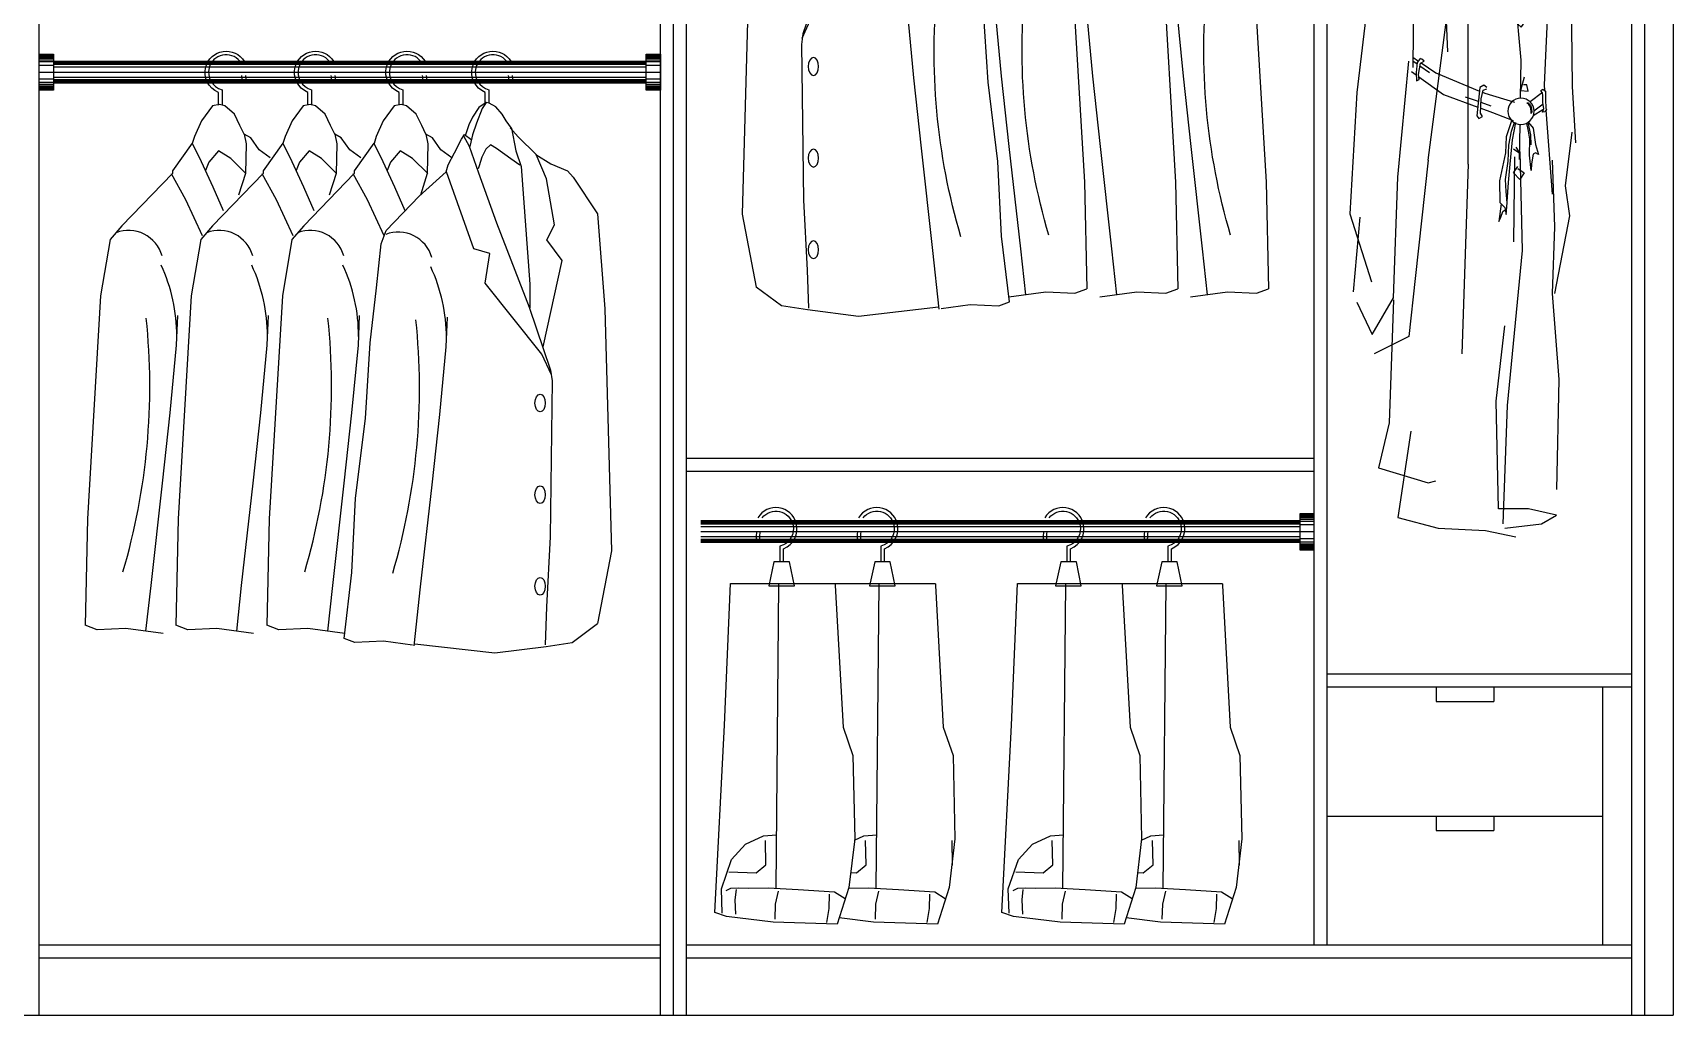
# Model space of a CAD drawing. Header units: millimetres. Extents: x 24776 to 57176, y -19492 to 15017.
# Drawn here: x 27716 to 29997, y 1372 to 2738 of the extents above; entities that cross this region are included whole.
import ezdxf

# ---------------------------------------------------------------- set-up
doc = ezdxf.new("R2010")
doc.units = ezdxf.units.MM

# ---------------------------------------------------------------- blocks, each defined once
blk = doc.blocks.new('SDFFAASF')
at = {"color": 250}
for p, q in [((47231.7, 12349.3), (47242, 12216.9)), ((47242, 12216.9), (47251.2, 11880.6)), ((47251.2, 11880.6), (47231.7, 11779.4))]:
    blk.add_line(p, q, dxfattribs=at)
for points in [[(46704.7, 12500.4), (46704.7, 12518.1, -0.375799), (46687, 12553.4, -0.662316), (46740.6, 12561.4)], [(46734.4, 12561.4, 0.616313), (46691.8, 12552.2, 0.413702), (46709.7, 12521.7), (46709.7, 12500.4)], [(46829.1, 12500.4), (46829.1, 12518.1, -0.375799), (46811.4, 12553.4, -0.662316), (46864.9, 12561.4)], [(46858.8, 12561.4, 0.616313), (46816.2, 12552.2, 0.413702), (46834.1, 12521.7), (46834.1, 12500.4)], [(46956.2, 12500.8), (46956.2, 12518.1, -0.375799), (46938.4, 12553.4, -0.662316), (46992, 12561.4)], [(46985.9, 12561.4, 0.616313), (46943.3, 12552.2, 0.413702), (46961.2, 12521.7), (46961.2, 12501.1)], [(47075.7, 12503.1), (47075.7, 12518.1, -0.375799), (47057.9, 12553.4, -0.662316), (47111.5, 12561.4)], [(47105.4, 12561.4, 0.616313), (47062.7, 12552.2, 0.413702), (47080.7, 12521.7), (47080.7, 12503.5)], [(46742.2, 12541.4, -0.068798), (46742.6, 12533.3, -1.055238), (46737.6, 12533.8, 0.07858), (46737.1, 12541.4)], [(46866.6, 12541.4, -0.068798), (46867, 12533.3, -1.055238), (46862, 12533.8, 0.07858), (46861.5, 12541.4)], [(46993.6, 12541.4, -0.068798), (46994, 12533.3, -1.055238), (46989.1, 12533.8, 0.07858), (46988.5, 12541.4)], [(47113.1, 12541.4, -0.068798), (47113.5, 12533.3, -1.055238), (47108.5, 12533.8, 0.07858), (47108, 12541.4)]]:
    blk.add_lwpolyline(points, format="xyb", dxfattribs=at)
for points in [[(46740.4, 12460.2), (46734.7, 12472.1), (46727.1, 12488), (46713.7, 12499.5), (46706, 12501.4), (46696.5, 12499.5), (46681.2, 12478.4), (46671.6, 12456.8), (46668.4, 12447.2)], [(46866.5, 12460.2), (46860.8, 12472.1), (46853.1, 12488), (46839.7, 12499.5), (46832.1, 12501.4), (46822.5, 12499.5), (46807.2, 12478.4), (46797.7, 12456.8), (46794.5, 12447.2)], [(46993.1, 12460.2), (46987.4, 12472.1), (46979.8, 12488), (46966.4, 12499.5), (46958.7, 12501.4), (46949.2, 12499.5), (46933.9, 12478.4), (46924.3, 12456.8), (46921.1, 12447.2)], [(47076.8, 12503.8), (47066.7, 12497.2), (47057.9, 12483.5), (47052.9, 12473), (47048, 12457.7)], [(47112.2, 12468.5), (47105, 12478.6), (47099.1, 12487.8), (47090.6, 12497.9), (47081.4, 12503.1), (47076.8, 12503.8), (47071.6, 12495.6), (47063.4, 12475.3), (47057.9, 12459), (47054.6, 12444.9), (47054.3, 12443)], [(46776.6, 12427), (46761.5, 12438.3), (46749.6, 12454.7), (46740.4, 12460.2), (46743.2, 12446.5), (46742.3, 12405.5), (46732.8, 12375.1)], [(46902.7, 12427), (46887.5, 12438.3), (46875.6, 12454.7), (46866.5, 12460.2), (46869.2, 12446.5), (46868.3, 12405.5), (46858.8, 12375.1)], [(46879.5, 11758.7), (46890.4, 11850.3), (46895.5, 11954), (46909.1, 12064.4), (46915.9, 12169.8), (46924.4, 12246.3), (46931.2, 12307.4), (46938, 12326.1), (46983.9, 12373.7), (47021.4, 12407.7), (47024.3, 12417.2), (47033, 12434), (47042.8, 12453), (47046.9, 12459.4), (47055.5, 12453), (47056.7, 12452.5)], [(47029.3, 12427), (47014.2, 12438.3), (47002.3, 12454.7), (46993.1, 12460.2), (46995.9, 12446.5), (46995, 12405.5), (46985.5, 12375.1)], [(47045.7, 12457.7), (47053.2, 12443.2), (47066.5, 12406.2), (47091.4, 12336.7), (47136.6, 12219.3), (47166.7, 12131.7), (47168.8, 12116.9), (47166, 11900.3), (47160.8, 11802.8), (47159.1, 11750.1)], [(47156.4, 12164.4), (47182.5, 12284.2), (47161.6, 12313.2), (47172.1, 12334.1), (47160.9, 12398.1), (47146.7, 12431.6), (47121.4, 12456.1), (47110.2, 12468.8)], [(47112.2, 12468.5), (47118.4, 12436.8), (47125.9, 12415.2), (47137.8, 12251.5), (47137.8, 12218.7)], [(46711.6, 12353.4), (46697.5, 12386.3), (46678.3, 12427.4), (46668.3, 12447.4), (46640.9, 12409.1), (46640.9, 12405.5), (46570.6, 12332.5), (46554.1, 12313.3), (46540.9, 12235.3), (46522.6, 11925.3), (46519.3, 11777.1)], [(46837.7, 12353.4), (46823.6, 12386.3), (46804.4, 12427.4), (46794.4, 12447.4), (46767, 12409.1), (46767, 12405.5), (46696.6, 12332.5), (46680.2, 12313.3), (46666.9, 12235.3), (46648.7, 11925.3), (46645.4, 11777.1)], [(46743, 12405.2), (46722, 12426.2), (46704.7, 12437), (46691.4, 12421.1), (46686.7, 12409.5)], [(46964.3, 12353.4), (46950.2, 12386.3), (46931, 12427.4), (46921, 12447.4), (46893.6, 12409.1), (46893.6, 12405.5), (46823.3, 12332.5), (46806.8, 12313.3), (46793.6, 12235.3), (46775.3, 11925.3), (46772, 11777.1)], [(46869, 12405.2), (46848, 12426.2), (46830.8, 12437), (46817.4, 12421.1), (46812.8, 12409.5)], [(46995.7, 12405.2), (46974.7, 12426.2), (46957.4, 12437), (46944.1, 12421.1), (46939.4, 12409.5)], [(47124, 12417.1), (47111.2, 12425.6), (47091.6, 12440), (47083.1, 12445.2), (47076.5, 12439), (47070.9, 12427.9), (47067.3, 12415.8), (47066, 12411.6)], [(47146, 12431.6), (47166.9, 12418.9), (47189.9, 12409.2), (47198.1, 12400.3)], [(46682.5, 12318.4), (46659.5, 12368.5), (46639.4, 12404.9)], [(46808.6, 12318.4), (46785.6, 12368.5), (46765.5, 12404.9)], [(46935.2, 12318.4), (46912.2, 12368.5), (46892.1, 12404.9)], [(47167.7, 12125.5), (47154.6, 12154.2), (47075.6, 12252.9), (47082.2, 12294), (47060, 12300.5), (47022.1, 12407.4)], [(47198.1, 12400.3), (47231.7, 12349.3)], [(46604, 11768.8), (46611, 11832.6), (46627, 11974.8), (46637.7, 12072.6), (46646.6, 12166.8), (46648.3, 12207.7)], [(46730.1, 11768.8), (46737, 11832.6), (46753, 11974.8), (46763.7, 12072.6), (46772.6, 12166.8), (46774.4, 12207.7)], [(46856.7, 11768.8), (46863.7, 11832.6), (46879.7, 11974.8), (46890.4, 12072.6), (46899.3, 12166.8), (46901, 12207.7)], [(46977.1, 11748.6), (46985.9, 11830.4), (47002, 11972.6), (47012.6, 12070.3), (47021.5, 12164.5), (47023.3, 12205.4)], [(46627.7, 11765.6), (46576.2, 11772.6), (46536.1, 11770.8), (46519.3, 11777.1)], [(46753.7, 11765.6), (46702.3, 11772.6), (46662.2, 11770.8), (46645.4, 11777.1)], [(46880.3, 11765.6), (46828.9, 11772.6), (46788.8, 11770.8), (46772, 11777.1)], [(46978, 11751.4), (47089.2, 11738.6), (47160.3, 11747.7), (47196.7, 11753.2), (47231.7, 11779.4)], [(46974.4, 11749.6), (46934.3, 11755), (46894.2, 11753.2), (46879.5, 11758.7)]]:
    blk.add_lwpolyline(points, dxfattribs=at)
for centre, radius, start, end in [((46579.8, 12277.7), 48.4, 15.7523, 111.1565), ((46705.9, 12277.7), 48.4, 15.7523, 111.1565), ((46832.5, 12277.7), 48.4, 15.7523, 111.1565), ((46954.8, 12275.5), 48.4, 15.7523, 111.1565), ((46413.5, 12179.2), 233.4, 359.9116, 24.988), ((46539.5, 12179.2), 233.4, 359.9116, 24.988), ((46666.2, 12179.2), 233.4, 359.9116, 24.988), ((46788.4, 12176.9), 233.4, 359.9116, 24.988), ((45699.6, 12109.3), 909.7, 343.5409, 5.9886), ((45952.3, 12109.3), 909.7, 343.5409, 5.9886), ((46074.6, 12107.1), 909.7, 343.5409, 5.9886)]:
    blk.add_arc(centre, radius, start, end, dxfattribs=at)
for centre in [(47152.1, 12086.1), (47152.1, 11958.7), (47152.1, 11831.3)]:
    blk.add_ellipse(centre, major_axis=(0, 12.4), ratio=0.580645, dxfattribs=at)
blk = doc.blocks.new('DFGDGDGS')
at = {"color": 250}
for p, q in [((43240.2, 10683), (43227.8, 10674.1)), ((43256.1, 10675.9), (43240.2, 10683)), ((43257.9, 10660), (43256.1, 10675.9)), ((43227.8, 10674.1), (43220.7, 10642.3)), ((43227.8, 10647.6), (43233.1, 10665.3)), ((43233.1, 10665.3), (43240.2, 10672.3)), ((43247.3, 10658.2), (43238.4, 10635.2)), ((43240.2, 10672.3), (43247.3, 10668.8)), ((43243.7, 10628.1), (43257.9, 10660)), ((43247.3, 10668.8), (43247.3, 10658.2)), ((43220.7, 10642.3), (43227.8, 10647.6)), ((43238.4, 10635.2), (43234.9, 10624.6)), ((43234.9, 10624.6), (43238.4, 10606.9)), ((43238.4, 10606.9), (43236.7, 10594.5)), ((43252.6, 10578.6), (43243.7, 10628.1)), ((43198.5, 10570.9), (43216, 10591.2)), ((43218.2, 10591.2), (43207.6, 10559.5)), ((43210.9, 10583.7), (43238.1, 10604.4)), ((43221.2, 10588.2), (43237.5, 10600.5)), ((43236.7, 10594.5), (43224.3, 10582.1)), ((43245.1, 10606.2), (43250.6, 10597.2)), ((43254.1, 10567.3), (43248.2, 10603.3)), ((43250.6, 10597.2), (43274.6, 10573.5)), ((43192, 10561.5), (43139.6, 10521.2)), ((43192.8, 10568.3), (43186.2, 10513.7)), ((43192.8, 10563.4), (43198.5, 10570.9)), ((43211.5, 10568.7), (43220.7, 10569.7)), ((43224.3, 10582.1), (43214.7, 10579.4)), ((43220.7, 10569.7), (43238.4, 10580.3)), ((43238.4, 10580.3), (43250.8, 10571.5)), ((43247.2, 10545), (43254.1, 10567.3)), ((43267.2, 10582.2), (43271.2, 10560.1)), ((43268.6, 10576.5), (43311, 10563.6)), ((43311, 10563.6), (43371.5, 10526.2)), ((43207.6, 10559.5), (43216, 10519.9)), ((43222, 10478), (43247.2, 10545)), ((43271.2, 10560.1), (43252, 10439.1)), ((43139.6, 10521.2), (43130.6, 10503.2)), ((43222, 10516.9), (43213, 10433.1)), ((43269.9, 10528.9), (43269.9, 10352.2)), ((43331.8, 10537.9), (43307.8, 10442.1)), ((43371.5, 10526.2), (43391.7, 10445)), ((43130.6, 10503.2), (43126.1, 10397.1)), ((43186.2, 10513.7), (43187.2, 10432.8)), ((43216.9, 10497.9), (43200.1, 10471.3)), ((43210, 10507.9), (43219, 10498.9)), ((43219, 10498.9), (43210, 10498.9)), ((43200.1, 10471.3), (43189.2, 10441.7)), ((43252, 10424.1), (43222, 10478)), ((43150.1, 10469), (43153.1, 10358.2)), ((43331.8, 10454), (43325.8, 10358.2)), ((43345.4, 10333.5), (43367.8, 10448)), ((43199.5, 10430.1), (43201, 10424.1)), ((43210, 10435.9), (43201.5, 10429.7)), ((43213, 10433.1), (43207, 10421.1)), ((43209.4, 10435.5), (43213, 10433.1)), ((43213, 10433.1), (43210, 10364.2)), ((43252, 10439.1), (43252, 10424.1)), ((43307.8, 10442.1), (43298.9, 10217.5)), ((43391.7, 10445), (43424.7, 10160.6)), ((43207, 10421.1), (43201, 10421.1)), ((43127.7, 10396.9), (43125.4, 10169.1)), ((43212.9, 10387.7), (43196.8, 10205.9)), ((43155.4, 10369.3), (43164.6, 10171.4)), ((43197.1, 10336), (43200, 10345.7)), ((43201, 10332.1), (43197.1, 10336)), ((43201, 10341.8), (43203.9, 10339.9)), ((43203.9, 10339.9), (43201, 10332.1)), ((43269.9, 10061), (43269.9, 10352.2)), ((43345.4, 10335.3), (43347.2, 10195.6)), ((43193.3, 10255.7), (43199.1, 10260.5)), ((43196.2, 10251.8), (43193.3, 10255.7)), ((43196.2, 10262.5), (43201, 10255.7)), ((43201, 10255.7), (43196.2, 10251.8)), ((43325.8, 10066.9), (43300.5, 10258.5)), ((43196.8, 10205.9), (43197.7, 10152.9)), ((43335.5, 10202.1), (43315, 10188.4)), ((43323.9, 10188.4), (43337.2, 10197.6)), ((43331.3, 10204.2), (43334.8, 10207.7)), ((43336.5, 10201.6), (43331.3, 10204.2)), ((43336.5, 10208.5), (43340.9, 10202.4)), ((43339.1, 10185.9), (43336.5, 10201.6)), ((43347.2, 10209.9), (43339.3, 10204.6)), ((43340.9, 10202.4), (43342.6, 10188.5)), ((43341.1, 10200.3), (43347.2, 10204.5)), ((43367.8, 10043), (43352.6, 10204.5)), ((43192.3, 10182.2), (43197.1, 10163.8)), ((43315, 10188.4), (43254.2, 10162.8)), ((43338.7, 10182.8), (43304.2, 10158)), ((43338.3, 10178.9), (43339.1, 10185.9)), ((43341.7, 10177.2), (43338.3, 10178.9)), ((43342.6, 10188.5), (43341.7, 10177.2)), ((43349, 10190.2), (43342.4, 10185.4)), ((43125.4, 10169.1), (43120.8, 10090.8)), ((43162.6, 10151.2), (43161.9, 10138.9)), ((43166.2, 10165.4), (43162.6, 10162.5)), ((43162.6, 10162.5), (43162.6, 10151.2)), ((43164.6, 10171.4), (43164, 10163.6)), ((43169.2, 10163.8), (43166.2, 10165.4)), ((43166.2, 10156.2), (43166.5, 10160.8)), ((43166.2, 10146.5), (43166.2, 10156.2)), ((43166.5, 10160.8), (43183.9, 10147.8)), ((43166.6, 10160.1), (43169.2, 10163.8)), ((43186.5, 10162.8), (43188.4, 10171.5)), ((43197.1, 10163.8), (43186.5, 10162.8)), ((43188.4, 10171.5), (43193.3, 10171.5)), ((43246.8, 10159.7), (43205.6, 10147.2)), ((43244.1, 10167.6), (43248.4, 10171.1)), ((43249.3, 10164.1), (43244.1, 10165.8)), ((43250, 10161.1), (43246.8, 10159.7)), ((43248.4, 10171.1), (43253.7, 10167.6)), ((43251.9, 10151.9), (43249.3, 10164.1)), ((43252.8, 10131.9), (43251.9, 10151.9)), ((43253.7, 10167.6), (43258, 10128.4)), ((43255.8, 10148.1), (43273.7, 10154.4)), ((43304.2, 10158), (43256.7, 10140.5)), ((43424.7, 10160.6), (43434.6, 9991.9)), ((43161.9, 10136.3), (43153.1, 10019.5)), ((43161.9, 10138.9), (43161.3, 10137.2)), ((43161.3, 10137.2), (43163.6, 10133.9)), ((43162.6, 10147.2), (43162.7, 10147.1)), ((43163.6, 10133.9), (43166.9, 10133.6)), ((43164.9, 10138.6), (43166.2, 10146.5)), ((43165.9, 10135.6), (43164.9, 10138.6)), ((43165.9, 10144.6), (43178.7, 10134.7)), ((43166.9, 10133.6), (43165.9, 10135.6)), ((43166.2, 10136.5), (43179.6, 10128.2)), ((43182.3, 10140.6), (43181.7, 10133.8)), ((43181.7, 10133.8), (43182.3, 10131.5)), ((43183.6, 10143.2), (43182.3, 10140.6)), ((43182.3, 10131.5), (43182.5, 10135.1)), ((43182.5, 10135.1), (43183.6, 10140.8)), ((43186.8, 10146.4), (43183.6, 10143.2)), ((43183.6, 10140.8), (43185.9, 10144)), ((43185.9, 10144), (43187.8, 10146.2)), ((43187.6, 10147), (43187, 10146.6)), ((43187.8, 10146.2), (43187.6, 10147)), ((43236.1, 10132.9), (43207.4, 10122.1)), ((43252.5, 10138.9), (43236.1, 10132.9)), ((43237.9, 10141.8), (43252.2, 10146.8)), ((43250.2, 10127.5), (43252.8, 10131.9)), ((43258, 10128.4), (43255.4, 10124.9)), ((43126.1, 10105.9), (43135.1, 10031)), ((43179.6, 10111.1), (43176.3, 10088.4)), ((43186.4, 10119.1), (43179.6, 10111.1)), ((43187.2, 10119.1), (43183.4, 10101.9)), ((43184.3, 10096), (43186.4, 10106.9)), ((43186.4, 10106.9), (43188.5, 10118.2)), ((43198.3, 10116.5), (43199.1, 10067.8)), ((43204.4, 10119.1), (43209, 10095.1)), ((43209.9, 10106.9), (43205.7, 10119.1)), ((43209.9, 10121.6), (43217.4, 10099.3)), ((43213.6, 10087.6), (43209.9, 10106.9)), ((43255.4, 10124.9), (43250.2, 10127.5)), ((43176.3, 10088.4), (43172.5, 10074.6)), ((43183.4, 10101.9), (43183, 10088)), ((43184.7, 10073.7), (43184.3, 10096)), ((43204, 10084.9), (43198, 10075.9)), ((43209, 10095.1), (43212, 10061.2)), ((43214.5, 10065.3), (43213.6, 10087.6)), ((43217.4, 10099.3), (43218.3, 10076.7)), ((43153.1, 10066.9), (43150.1, 9974.1)), ((43172.5, 10074.6), (43176.3, 10076.7)), ((43176.3, 10076.7), (43179.6, 10075)), ((43179.6, 10075), (43182.2, 10061.6)), ((43182.2, 10061.6), (43182.6, 10052.3)), ((43182.6, 10052.3), (43184.7, 10073.7)), ((43198, 10078.9), (43195, 9941.2)), ((43198, 10075.9), (43207, 10081.9)), ((43205.7, 10071.6), (43207, 9953.2)), ((43212, 10061.2), (43214.5, 10035.6)), ((43218.3, 10039.7), (43214.5, 10065.3)), ((43218.3, 10076.7), (43226.7, 10038.1)), ((43269.9, 10061), (43278.9, 9797.5)), ((43325.8, 10066.9), (43343.8, 9902.3)), ((43201, 10055), (43192.1, 10049)), ((43192.1, 10049), (43198, 10040)), ((43198, 10040), (43207, 10049)), ((43207, 10049), (43201, 10058)), ((43217.4, 10023), (43218.3, 10039.7)), ((43226.7, 10038.1), (43226.2, 10007.9)), ((43373.8, 9875.3), (43367.8, 10043)), ((43135.1, 10031), (43129.1, 9989.1)), ((43214.5, 10035.6), (43216.2, 10008.7)), ((43215.7, 10007.4), (43217.4, 10023)), ((43217.4, 9991.1), (43215.7, 10007.4)), ((43219.1, 10001.1), (43217.4, 9991.1)), ((43222, 9995.3), (43218.7, 9997.8)), ((43226.2, 10007.9), (43219.1, 10001.1)), ((43224.6, 9987.3), (43222, 9995.3)), ((43224.1, 10005.8), (43227.5, 9981.4)), ((43434.6, 9991.9), (43404.6, 9897.5)), ((43129.1, 9989.1), (43150.1, 9881.3)), ((43150.1, 9974.1), (43153.1, 9881.3)), ((43227.5, 9981.4), (43224.6, 9987.3)), ((43420.8, 9987.3), (43430, 9883.7)), ((43195, 9941.2), (43216, 9725.6)), ((43343.8, 9902.3), (43352.8, 9821.5)), ((43153.1, 9881.3), (43144.1, 9761.6)), ((43403.7, 9824.4), (43373.8, 9875.3)), ((43373.8, 9872.3), (43379.7, 9701.7)), ((43424.7, 9869.4), (43403.7, 9824.4)), ((43231, 9731.6), (43219, 9836.4)), ((43352.8, 9821.5), (43400.7, 9797.5)), ((43144.1, 9761.6), (43147.1, 9608.9)), ((43216, 9725.6), (43222, 9561)), ((43228, 9581.9), (43231, 9731.6)), ((43379.7, 9701.7), (43394.7, 9638.8)), ((43349.8, 9689.7), (43367.8, 9570)), ((43394.7, 9638.8), (43325.8, 9617.9)), ((43325.8, 9617.9), (43314.9, 9620.9)), ((43147.1, 9573), (43186.1, 9581.9)), ((43186.1, 9581.9), (43228, 9581.9)), ((43168.1, 9561), (43147.1, 9573)), ((43219, 9555), (43168.1, 9561)), ((43367.8, 9570), (43311.9, 9555)), ((43246, 9552), (43204, 9543)), ((43311.9, 9555), (43246, 9552))]:
    blk.add_line(p, q, dxfattribs=at)
blk.add_circle((43196.7, 10134.7), 18.3, dxfattribs=at)
blk = doc.blocks.new('DGFSGSG')
at = {"color": 250}
blk.add_line((31519.7, 9695.7), (31804.8, 9695.7), dxfattribs=at)
for points in [[(31590.6, 9726.2), (31590.6, 9744.3, -0.375799), (31572.9, 9779.7, -0.662316), (31626.5, 9787.6)], [(31620.4, 9787.6, 0.616313), (31577.7, 9778.4, 0.413702), (31595.6, 9747.9), (31595.6, 9726.2)], [(31730.9, 9726.2), (31730.9, 9744.3, -0.375799), (31713.2, 9779.7, -0.662316), (31766.7, 9787.6)], [(31760.6, 9787.6, 0.616313), (31718, 9778.4, 0.413702), (31735.9, 9747.9), (31735.9, 9726.2)], [(31628.1, 9767.6, -0.068798), (31628.5, 9759.6, -1.055238), (31623.5, 9760, 0.07858), (31623, 9767.6)], [(31768.4, 9767.6, -0.068798), (31768.8, 9759.6, -1.055238), (31763.8, 9760, 0.07858), (31763.3, 9767.6)]]:
    blk.add_lwpolyline(points, format="xyb", dxfattribs=at)
for points in [[(31593.3, 9726.1), (31604.1, 9726), (31611.4, 9692.7), (31593.3, 9692.7), (31575.6, 9692.7), (31582.5, 9726)], [(31733.6, 9726.1), (31744.4, 9726), (31751.6, 9692.7), (31733.6, 9692.7), (31715.9, 9692.7), (31722.8, 9726)]]:
    blk.add_lwpolyline(points, close=True, dxfattribs=at)
for points in [[(31519.7, 9695.7), (31519.6, 9693.3), (31508.8, 9496.3), (31495.3, 9457.1), (31492.6, 9341.1), (31500.7, 9273.6), (31516.9, 9222.4)], [(31602, 9272), (31598.1, 9695.7)], [(31659.1, 9695.7), (31659, 9693.3), (31648.2, 9496.3), (31634.7, 9457.1), (31632, 9341.1), (31640.1, 9273.6), (31656.3, 9222.4)], [(31656.3, 9222.4), (31745.4, 9225.1), (31810.2, 9233.2), (31826.4, 9238.6), (31812.9, 9499), (31804.8, 9696)], [(31741.4, 9272), (31737.6, 9695.7)], [(31497, 9303.9), (31495.9, 9304.8), (31496.6, 9338.9)], [(31632.2, 9339.4), (31619.4, 9345.4), (31601.4, 9346.5)], [(31637.6, 9294.1), (31629.7, 9293.9), (31616.1, 9304.8), (31616.8, 9338.9)], [(31816.1, 9237.9), (31817.4, 9271.3), (31803.3, 9312.5), (31783.9, 9333.8), (31758.8, 9345.4), (31740.8, 9346.5)], [(31807.1, 9295.2), (31769.1, 9293.9), (31755.6, 9304.8), (31756.2, 9338.9)], [(31506, 9257.8), (31520.8, 9266.8), (31571, 9270.1), (31612.9, 9272.6), (31640, 9272), (31640.6, 9272)], [(31527.8, 9264), (31528.4, 9244.1), (31531.6, 9224.7)], [(31603.3, 9229.5), (31602.7, 9250), (31598.4, 9268.3)], [(31645.4, 9257.8), (31660.2, 9266.8), (31710.5, 9270.1), (31752.4, 9272.6), (31779.4, 9272), (31793.6, 9272.6), (31804.5, 9272), (31811, 9268.8)], [(31667.3, 9264), (31667.8, 9244.1), (31671, 9224.7)], [(31742.7, 9229.5), (31742.2, 9250), (31737.9, 9268.3)], [(31797.1, 9236.5), (31798.2, 9256.4), (31796.6, 9270.4)], [(31516.9, 9222.4), (31606, 9225.1), (31653.6, 9231)]]:
    blk.add_lwpolyline(points, dxfattribs=at)

msp = doc.modelspace()

# ---------------------------------------------------------------- linework, layer by layer
at = {"color": 255}
for p, q in [((29956.6, 3772), (29956.6, 1372)), ((29996.6, 3772), (29996.6, 1372)), ((27724.6, 1372), (27724.6, 3732)), ((28588.6, 1372), (28588.6, 3732)), ((28606.6, 1372), (28606.6, 3732)), ((28624.6, 1372), (28624.6, 3732)), ((29938.6, 3732), (29938.6, 1372)), ((29497.6, 1470), (29497.6, 3714)), ((29497.6, 1470), (29497.6, 3714)), ((29515.6, 1470), (29515.6, 3714)), ((29515.6, 1470), (29515.6, 3714)), ((27744.6, 2698.5), (28568.6, 2698.5)), ((27744.6, 2668.5), (28568.6, 2668.5)), ((29497.6, 2146), (28624.6, 2146)), ((29497.6, 2128), (28624.6, 2128)), ((29477.6, 2059.2), (28644.6, 2059.2)), ((29477.6, 2029.2), (28644.6, 2029.2)), ((29938.6, 1846), (29515.6, 1846)), ((29938.6, 1828), (29515.6, 1828)), ((29667.1, 1828), (29667.1, 1808)), ((29747.1, 1828), (29747.1, 1808)), ((29898.6, 1470), (29898.6, 1828)), ((29667.1, 1808), (29747.1, 1808)), ((29515.6, 1649), (29898.6, 1649)), ((29667.1, 1649), (29667.1, 1629)), ((29747.1, 1649), (29747.1, 1629)), ((29667.1, 1629), (29747.1, 1629)), ((27724.6, 1470), (28588.6, 1470)), ((28624.6, 1470), (29938.6, 1470)), ((27724.6, 1452), (28588.6, 1452)), ((28624.6, 1452), (29938.6, 1452)), ((26316.6, 1372), (29996.6, 1372))]:
    msp.add_line(p, q, dxfattribs=at)
at = {"color": 250}
for p, q in [((27724.6, 2708), (27744.6, 2708)), ((27724.6, 2707.4), (27744.6, 2707.4)), ((27724.6, 2706.7), (27744.6, 2706.7)), ((27724.6, 2705.6), (27744.6, 2705.6)), ((27724.6, 2704.4), (27744.6, 2704.4)), ((27724.6, 2702.7), (27744.6, 2702.7)), ((27724.6, 2700.6), (27744.6, 2700.6)), ((27724.6, 2697.9), (27744.6, 2697.9)), ((27724.6, 2693.2), (27744.6, 2693.2)), ((27744.6, 2698.1), (28568.6, 2698.1)), ((27744.6, 2697.2), (28568.6, 2697.2)), ((27744.6, 2696), (28568.6, 2696)), ((27744.6, 2694.2), (28568.6, 2694.2)), ((28568.6, 2708), (28588.6, 2708)), ((28568.6, 2707.4), (28588.6, 2707.4)), ((28568.6, 2706.7), (28588.6, 2706.7)), ((28568.6, 2705.6), (28588.6, 2705.6)), ((28568.6, 2704.4), (28588.6, 2704.4)), ((28568.6, 2702.7), (28588.6, 2702.7)), ((28568.6, 2700.6), (28588.6, 2700.6)), ((28568.6, 2697.9), (28588.6, 2697.9)), ((28568.6, 2693.2), (28588.6, 2693.2)), ((27724.6, 2683.5), (27744.6, 2683.5)), ((27724.6, 2673.9), (27744.6, 2673.9)), ((27724.6, 2669.2), (27744.6, 2669.2)), ((27744.6, 2690.7), (28568.6, 2690.7)), ((27744.6, 2683.5), (28568.6, 2683.5)), ((27744.6, 2676.4), (28568.6, 2676.4)), ((27744.6, 2672.9), (28568.6, 2672.9)), ((27744.6, 2671.1), (28568.6, 2671.1)), ((27744.6, 2669.8), (28568.6, 2669.8)), ((27744.6, 2668.9), (28568.6, 2668.9)), ((28568.6, 2683.5), (28588.6, 2683.5)), ((28568.6, 2673.9), (28588.6, 2673.9)), ((28568.6, 2669.2), (28588.6, 2669.2)), ((27724.6, 2666.4), (27744.6, 2666.4)), ((27724.6, 2664.3), (27744.6, 2664.3)), ((27724.6, 2662.6), (27744.6, 2662.6)), ((27724.6, 2661.4), (27744.6, 2661.4)), ((27724.6, 2660.4), (27744.6, 2660.4)), ((27724.6, 2659.6), (27744.6, 2659.6)), ((27724.6, 2659), (27744.6, 2659)), ((28568.6, 2666.4), (28588.6, 2666.4)), ((28568.6, 2664.3), (28588.6, 2664.3)), ((28568.6, 2662.6), (28588.6, 2662.6)), ((28568.6, 2661.4), (28588.6, 2661.4)), ((28568.6, 2660.4), (28588.6, 2660.4)), ((28568.6, 2659.6), (28588.6, 2659.6)), ((28568.6, 2659), (28588.6, 2659)), ((29477.6, 2058.8), (28644.6, 2058.8)), ((29477.6, 2057.9), (28644.6, 2057.9)), ((29477.6, 2056.7), (28644.6, 2056.7)), ((29477.6, 2054.8), (28644.6, 2054.8)), ((29497.6, 2068.7), (29477.6, 2068.7)), ((29497.6, 2068.1), (29477.6, 2068.1)), ((29497.6, 2067.3), (29477.6, 2067.3)), ((29497.6, 2066.3), (29477.6, 2066.3)), ((29497.6, 2065.1), (29477.6, 2065.1)), ((29497.6, 2063.4), (29477.6, 2063.4)), ((29497.6, 2061.3), (29477.6, 2061.3)), ((29497.6, 2058.6), (29477.6, 2058.6)), ((29497.6, 2053.8), (29477.6, 2053.8)), ((29477.6, 2051.3), (28644.6, 2051.3)), ((29477.6, 2044.2), (28644.6, 2044.2)), ((29477.6, 2037), (28644.6, 2037)), ((29477.6, 2033.5), (28644.6, 2033.5)), ((29477.6, 2031.7), (28644.6, 2031.7)), ((29477.6, 2030.5), (28644.6, 2030.5)), ((29497.6, 2044.2), (29477.6, 2044.2)), ((29497.6, 2034.6), (29477.6, 2034.6)), ((29477.6, 2029.6), (28644.6, 2029.6)), ((29497.6, 2029.8), (29477.6, 2029.8)), ((29497.6, 2027.1), (29477.6, 2027.1)), ((29497.6, 2025), (29477.6, 2025)), ((29497.6, 2023.3), (29477.6, 2023.3)), ((29497.6, 2022.1), (29477.6, 2022.1)), ((29497.6, 2021), (29477.6, 2021)), ((29497.6, 2020.3), (29477.6, 2020.3)), ((29497.6, 2019.7), (29477.6, 2019.7))]:
    msp.add_line(p, q, dxfattribs=at)
at = {"color": 255}
for points in [[(27724.6, 2708.5), (27744.6, 2708.5), (27744.6, 2658.5), (27724.6, 2658.5)], [(28568.6, 2708.5), (28588.6, 2708.5), (28588.6, 2658.5), (28568.6, 2658.5)], [(29497.6, 2069.2), (29477.6, 2069.2), (29477.6, 2019.2), (29497.6, 2019.2)]]:
    msp.add_lwpolyline(points, close=True, dxfattribs=at)

# ---------------------------------------------------------------- block references
at = {"color": 255, "xscale": -1}
for name, p in [('SDFFAASF', (75953.2, -9394.9)), ('DFGDGDGS', (72981.6, -7505.8))]:
    msp.add_blockref(name, p, dxfattribs=at)
at = {"color": 255}
msp.add_blockref('SDFFAASF', (-18731, -9862.9), dxfattribs=at)
at = {"color": 250, "xscale": -1}
for p in [(60490.5, -7723.8), (60889.5, -7723.8)]:
    msp.add_blockref('DGFSGSG', p, dxfattribs=at)

doc.saveas('drawing.dxf')
